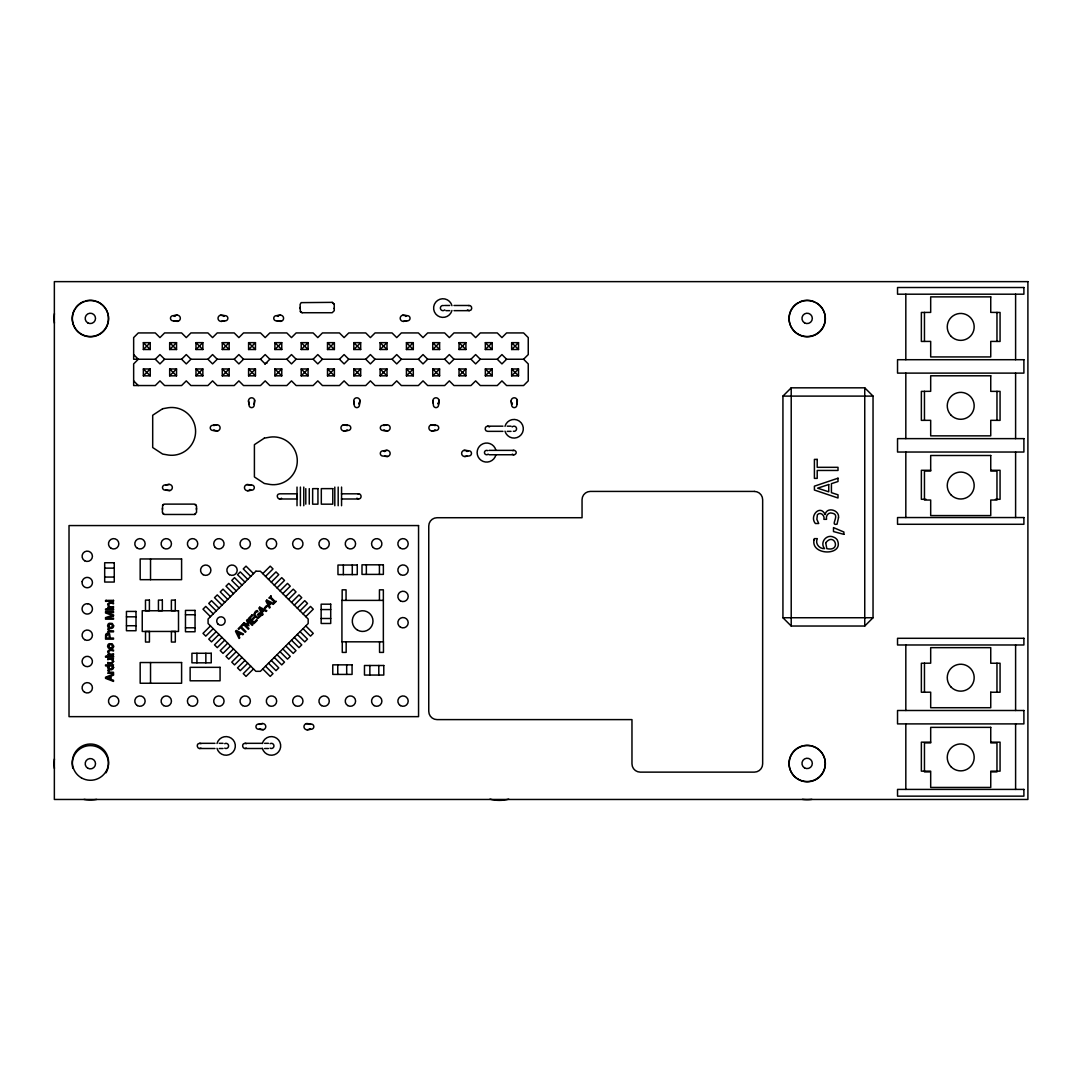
<?xml version="1.0" encoding="UTF-8"?>
<svg xmlns="http://www.w3.org/2000/svg" width="1082" height="1082" viewBox="0 0 1082 1082"><rect width="100%" height="100%" fill="white"/><g stroke="black" fill="none" stroke-linecap="round" stroke-linejoin="round"><path stroke-width="1.5" d="M334.27 304.434L334.27 310.656L332.201 312.725L302.176 312.725L300.377 311.684L300.106 304.434L301.134 302.635L332.201 302.365L334.27 304.434L332.201 302.365M162.449 508.107L162.449 509.446M196.437 509.446L196.451 508.107M300.187 307.396L300.187 308.735M334.189 308.735L334.27 308.059M516.763 404.37L517.264 400.083M162.638 505.145L162.354 512.395L164.423 514.464L194.462 514.477L196.532 512.408L196.532 506.187L194.462 504.117L164.423 504.117L162.638 505.145L163.396 504.388M143.365 349.513L150.236 342.656L150.236 349.513L143.365 349.513L143.365 342.656L150.236 342.656M143.365 375.819L150.236 368.962L150.236 375.819L143.365 375.819L143.365 368.962L150.236 368.962M169.671 349.513L176.542 342.656L176.542 349.513L169.671 349.513L169.671 342.656L176.542 342.656M169.671 375.819L176.542 368.962L176.542 375.819L169.671 375.819L169.671 368.962L176.542 368.962M195.977 349.513L202.848 342.656L202.848 349.513L195.977 349.513L195.977 342.656L202.848 342.656M195.977 375.819L202.848 368.962L202.848 375.819L195.977 375.819L195.977 368.962L202.848 368.962M222.283 349.513L229.154 342.656L229.154 349.513L222.283 349.513L222.283 342.656L229.154 342.656M222.283 375.819L229.154 368.962L229.154 375.819L222.283 375.819L222.283 368.962L229.154 368.962M248.59 349.513L255.46 342.656L255.46 349.513L248.59 349.513L248.59 342.656L255.46 342.656M248.59 375.819L255.46 368.962L255.46 375.819L248.59 375.819L248.59 368.962L255.46 368.962M274.896 349.513L281.766 342.656L281.766 349.513L274.896 349.513L274.896 342.656L281.766 342.656M274.896 375.819L281.766 368.962L281.766 375.819L274.896 375.819L274.896 368.962L281.766 368.962M301.202 349.513L308.072 342.656L308.072 349.513L301.202 349.513L301.202 342.656L308.072 342.656M301.202 375.819L308.072 368.962L308.072 375.819L301.202 375.819L301.202 368.962L308.072 368.962M327.508 349.513L334.379 342.656L334.379 349.513L327.508 349.513L327.508 342.656L334.379 342.656M327.508 375.819L334.379 368.962L334.379 375.819L327.508 375.819L327.508 368.962L334.379 368.962M353.814 349.513L360.685 342.656L360.685 349.513L353.814 349.513L353.814 342.656L360.685 342.656M353.814 375.819L360.685 368.962L360.685 375.819L353.814 375.819L353.814 368.962L360.685 368.962M380.12 349.513L386.991 342.656L386.991 349.513L380.12 349.513L380.12 342.656L386.991 342.656M380.12 375.819L386.991 368.962L386.991 375.819L380.12 375.819L380.12 368.962L386.991 368.962M406.426 349.513L413.297 342.656L413.297 349.513L406.426 349.513L406.426 342.656L413.297 342.656M406.426 375.819L413.297 368.962L413.297 375.819L406.426 375.819L406.426 368.962L413.297 368.962M432.732 349.513L439.603 342.656L439.603 349.513L432.732 349.513L432.732 342.656L439.603 342.656M432.732 375.819L439.603 368.962L439.603 375.819L432.732 375.819L432.732 368.962L439.603 368.962M459.038 349.513L465.909 342.656L465.909 349.513L459.038 349.513L459.038 342.656L465.909 342.656M459.038 375.819L465.909 368.962L465.909 375.819L459.038 375.819L459.038 368.962L465.909 368.962M485.345 349.513L492.215 342.656L492.215 349.513L485.345 349.513L485.345 342.656L492.215 342.656M485.345 375.819L492.215 368.962L492.215 375.819L485.345 375.819L485.345 368.962L492.215 368.962M511.651 349.513L518.521 342.656L518.521 349.513L511.651 349.513L511.651 342.656L518.521 342.656M511.651 375.819L518.521 368.962L518.521 375.819L511.651 375.819L511.651 368.962L518.521 368.962M155.294 359.238L159.96 354.571L164.613 359.238L181.6 359.238L186.266 354.571L190.919 359.238L207.906 359.238L212.572 354.571L217.225 359.238L234.212 359.238L238.879 354.571L243.531 359.238L260.519 359.238L265.185 354.571L269.837 359.238L286.825 359.238L291.491 354.571L296.143 359.238L313.131 359.238L317.797 354.571L322.45 359.238L339.437 359.238L344.103 354.571L348.756 359.238L365.743 359.238L370.409 354.571L375.062 359.238L392.049 359.238L396.715 354.571L401.368 359.238L418.355 359.238L423.021 354.571L427.674 359.238L444.661 359.238L449.328 354.571L453.98 359.238L470.968 359.238L475.634 354.571L480.286 359.238L497.274 359.238L501.94 354.571L506.592 359.238L523.58 359.238L528.246 354.571L528.246 337.598L523.58 332.931L506.592 332.931L501.94 337.598L497.274 332.931L480.286 332.931L475.634 337.598L470.968 332.931L453.98 332.931L449.328 337.598L444.661 332.931L427.674 332.931L423.021 337.598L418.355 332.931L401.368 332.931L396.715 337.598L392.049 332.931L375.062 332.931L370.409 337.598L365.743 332.931L348.756 332.931L344.103 337.598L339.437 332.931L322.45 332.931L317.797 337.598L313.131 332.931L296.143 332.931L291.491 337.598L286.825 332.931L269.837 332.931L265.185 337.598L260.519 332.931L243.531 332.931L238.879 337.598L234.212 332.931L217.225 332.931L212.572 337.598L207.906 332.931L190.919 332.931L186.266 337.598L181.6 332.931L164.613 332.931L159.96 337.598L155.294 332.931L138.307 332.931L133.654 337.598L133.654 359.238L155.294 359.238L159.96 363.904L164.613 359.238M190.919 359.238L186.266 363.904L181.6 359.238M217.225 359.238L212.572 363.904L207.906 359.238M243.531 359.238L238.879 363.904L234.212 359.238M269.837 359.238L265.185 363.904L260.519 359.238M296.143 359.238L291.491 363.904L286.825 359.238M322.45 359.238L317.797 363.904L313.131 359.238M348.756 359.238L344.103 363.904L339.437 359.238M375.062 359.238L370.409 363.904L365.743 359.238M401.368 359.238L396.715 363.904L392.049 359.238M427.674 359.238L423.021 363.904L418.355 359.238M453.98 359.238L449.328 363.904L444.661 359.238M210.476 625.91L202.997 633.376L205.769 636.135L213.235 628.669M262.764 573.622L270.23 566.157L273.002 568.916L265.536 576.381M480.286 359.238L475.634 363.904L470.968 359.238M216.224 631.658L208.758 639.124L211.517 641.897L218.983 634.417M268.512 579.37L275.991 571.905L278.75 574.664L271.284 582.143M221.972 637.406L214.506 644.872L217.266 647.645L224.731 640.179M274.273 585.132L281.739 577.653L284.498 580.425L277.033 587.891M506.592 359.238L501.94 363.904L497.274 359.238M227.72 643.154L220.255 650.634L223.014 653.393L230.493 645.927M280.022 590.88L287.487 583.414L290.26 586.173L282.781 593.639M233.482 648.916L226.003 656.382L228.775 659.141L236.241 651.675M285.77 596.628L293.249 589.163L296.008 591.922L288.542 599.401M239.23 654.664L231.764 662.13L234.524 664.903L241.989 657.423M291.531 602.376L298.997 594.911L301.756 597.67L294.29 605.149M244.978 660.412L237.513 667.892L240.272 670.651L247.751 663.185M297.28 608.138L304.745 600.659L307.504 603.431L300.039 610.897M250.726 666.174L243.261 673.64L246.02 676.399L253.499 668.933M303.028 613.886L310.493 606.42L313.266 609.18L305.787 616.645M782.935 396.107L791.212 387.829L864.748 387.829L873.039 396.107L873.039 617.741L864.748 626.032L791.212 626.032L782.935 617.741L782.935 396.107L873.039 396.107M281.563 498.22C278.074 501.548 274.896 493.987 279.711 493.811L296.914 493.811L296.914 498.991L279.738 498.991M201.009 748.162C197.303 750.299 195.423 743.32 199.71 743.32L214.953 743.32M246.371 748.162C242.666 750.299 240.786 743.32 245.073 743.32L262.466 743.32M194.462 514.477L195.49 514.193M177.218 315.146L173.079 315.673A2.583 2.583 0 0 0 170.483 318.27A2.583 2.583 0 0 0 173.079 320.854L177.218 321.368A3.111 3.111 0 0 0 180.329 318.27A3.111 3.111 0 0 0 177.218 315.16L173.742 315.768A2.583 2.583 0 0 1 174.905 316.431M221.134 321.395L225.272 320.854A2.583 2.583 0 0 0 227.856 318.27A2.583 2.583 0 0 0 225.272 315.673L221.134 315.16A3.111 3.111 0 0 0 218.023 318.284A3.111 3.111 0 0 0 221.134 321.395L224.596 320.772M280.468 315.146L276.329 315.673A2.583 2.583 0 0 0 273.746 318.27A2.583 2.583 0 0 0 276.329 320.854L280.468 321.368A3.111 3.111 0 0 0 283.579 318.27A3.111 3.111 0 0 0 280.468 315.16L277.006 315.768A2.583 2.583 0 0 1 278.169 316.431M403.302 321.395L407.454 320.854A2.583 2.583 0 0 0 410.037 318.27A2.583 2.583 0 0 0 407.454 315.673L403.302 315.16A3.111 3.111 0 0 0 400.205 318.284A3.111 3.111 0 0 0 403.302 321.395L406.778 320.772M216.982 424.739L212.843 425.267A2.583 2.583 0 0 0 210.246 427.863A2.583 2.583 0 0 0 212.843 430.447L216.982 430.974A3.111 3.111 0 0 0 220.092 427.863A3.111 3.111 0 0 0 216.982 424.753L213.506 425.361A2.583 2.583 0 0 1 214.128 425.618M346.903 425.618A2.583 2.583 0 0 1 347.525 425.361L344.062 424.793A3.111 3.111 0 0 0 340.952 427.877A3.111 3.111 0 0 0 344.062 430.988L347.525 430.365A2.583 2.583 0 0 1 346.903 430.109M387.031 424.739L382.893 425.267A2.583 2.583 0 0 0 380.309 427.863A2.583 2.583 0 0 0 382.893 430.447L387.031 430.974A3.111 3.111 0 0 0 390.142 427.863A3.111 3.111 0 0 0 387.031 424.753L383.569 425.361A2.583 2.583 0 0 1 384.191 425.618M431.988 430.961L436.141 430.433A2.583 2.583 0 0 0 438.724 427.836A2.583 2.583 0 0 0 436.141 425.253L431.988 424.739A3.111 3.111 0 0 0 428.891 427.863A3.111 3.111 0 0 0 431.988 430.961L435.464 430.338A2.583 2.583 0 0 1 434.842 430.081M169.238 484.384L165.086 484.925A2.583 2.583 0 0 0 162.503 487.522A2.583 2.583 0 0 0 165.086 490.105L169.238 490.619A3.111 3.111 0 0 0 172.336 487.522A3.111 3.111 0 0 0 169.238 484.411L165.762 485.02A2.583 2.583 0 0 1 166.385 485.277M387.031 450.315L382.893 450.856A2.583 2.583 0 0 0 380.309 453.439A2.583 2.583 0 0 0 382.893 456.036L387.031 456.55A3.111 3.111 0 0 0 390.142 453.439A3.111 3.111 0 0 0 387.031 450.328L383.569 450.937A2.583 2.583 0 0 1 384.732 451.613M247.575 490.728L251.714 490.2A2.583 2.583 0 0 0 254.297 487.603A2.583 2.583 0 0 0 251.714 485.02L247.575 484.506A3.111 3.111 0 0 0 244.464 487.63A3.111 3.111 0 0 0 247.575 490.728L251.038 490.105A2.583 2.583 0 0 1 249.888 489.443M464.746 456.509L468.885 455.968A2.583 2.583 0 0 0 471.482 453.385A2.583 2.583 0 0 0 468.885 450.788L464.746 450.274A3.111 3.111 0 0 0 461.635 453.399A3.111 3.111 0 0 0 464.746 456.509L467.059 456.09M262.683 723.533L258.53 724.061A2.583 2.583 0 0 0 255.947 726.658A2.583 2.583 0 0 0 258.53 729.241L262.683 729.755A3.111 3.111 0 0 0 265.78 726.658A3.111 3.111 0 0 0 262.683 723.547L259.207 724.156A2.583 2.583 0 0 1 259.829 724.413M307.085 729.782L311.224 729.241A2.583 2.583 0 0 0 313.821 726.658A2.583 2.583 0 0 0 311.224 724.061L307.085 723.547A3.111 3.111 0 0 0 303.974 726.671A3.111 3.111 0 0 0 307.085 729.782L310.561 729.16A2.583 2.583 0 0 1 309.925 728.889M468.587 305.57C472.225 304.502 473.037 310.75 469.263 310.656L454.007 310.656M502.941 426.173L487.684 426.173C484.357 426.051 484.357 431.475 487.684 431.353L502.941 431.353M357.98 493.906C361.604 492.837 362.429 499.072 358.642 498.991L341.452 498.991M344.062 430.988L348.201 430.447A2.583 2.583 0 0 0 350.784 427.863A2.583 2.583 0 0 0 348.201 425.267L344.062 424.753M220.322 315.268L224.596 315.768A2.583 2.583 0 0 0 223.447 316.431M178.016 321.273L173.742 320.772M281.279 321.273L277.006 320.772M402.504 315.268L406.778 315.768A2.583 2.583 0 0 0 405.615 316.431M217.78 430.866L213.506 430.365A2.583 2.583 0 0 0 214.128 430.109M343.251 424.861L344.062 424.793M431.191 424.834L435.464 425.334A2.583 2.583 0 0 0 434.842 425.605M387.843 430.866L383.569 430.365A2.583 2.583 0 0 0 384.191 430.109M463.948 450.382L468.222 450.883A2.583 2.583 0 0 0 467.059 451.546M387.843 456.442L384.719 456.131M246.764 484.614L251.038 485.115A2.583 2.583 0 0 0 250.415 485.372M170.036 490.511L165.762 490.011A2.583 2.583 0 0 0 166.385 489.754M306.274 723.655L310.561 724.156A2.583 2.583 0 0 0 309.925 724.413M263.481 729.66L259.207 729.16A2.583 2.583 0 0 0 259.829 728.889M444.486 305.489L449.72 305.489M454.007 305.489L469.263 305.489M445.919 310.656L449.72 310.656M507.228 426.173L511.029 426.173M507.228 431.353L511.029 431.353M489.037 450.369L513.896 450.369M489.037 454.751L513.896 454.751M930.682 470.291L921.364 470.291L921.364 499.289L926.016 499.289M990.747 470.291L1000.066 470.291L1000.066 499.289L995.413 499.289M341.452 493.811L358.642 493.811M104.684 568.131L114.259 568.131M104.684 577.058L114.259 577.058M383.353 600.388L341.926 600.388L341.926 641.815L383.461 641.842L383.461 652.405L379.552 652.405L379.552 641.842M321.151 609.558L330.713 609.558M185.468 614.738L195.044 614.738M126.445 616.821L136.007 616.821M782.935 617.741L873.039 617.741M321.151 618.485L330.713 618.485M126.445 625.734L136.007 625.734M185.468 627.803L195.044 627.803M990.747 692.237L1000.066 692.237L1000.066 663.239L990.747 663.239L990.747 647.658L930.682 647.658L930.682 663.185L921.364 663.239L921.364 692.237L930.682 692.182L930.682 707.723L990.747 707.723L990.747 692.182M930.682 742.157L921.364 742.157L921.364 771.155L930.682 771.155M990.747 742.157L1000.066 742.157L1000.066 771.155L990.747 771.155M219.254 743.32L223.054 743.32M264.617 743.32L268.417 743.32M199.71 748.501L214.953 748.501M219.254 748.501L223.054 748.501M245.073 748.501L262.466 748.501M264.617 748.501L268.417 748.501M469.263 310.656L467.424 309.898M487.684 426.173L489.524 426.93M358.642 498.991L356.817 498.234M245.073 743.32L246.371 743.672M199.71 743.32L201.009 743.672M302.176 312.725L300.377 311.684M512.273 454.115L512.746 454.454A2.367 2.367 0 0 0 515.032 454.454L515.871 453.656A2.11 2.11 0 0 0 515.871 451.465L515.032 450.667A2.367 2.367 0 0 0 512.746 450.667M518.521 349.513L511.651 342.656M492.215 349.513L485.345 342.656M518.521 375.819L511.651 368.962M465.909 349.513L459.038 342.656M492.215 375.819L485.345 368.962M439.603 349.513L432.732 342.656M465.909 375.819L459.038 368.962M413.297 349.513L406.426 342.656M439.603 375.819L432.732 368.962M386.991 349.513L380.12 342.656M413.297 375.819L406.426 368.962M360.685 349.513L353.814 342.656M386.991 375.819L380.12 368.962M334.379 349.513L327.508 342.656M360.685 375.819L353.814 368.962M308.072 349.513L301.202 342.656M334.379 375.819L327.508 368.962M281.766 349.513L274.896 342.656M308.072 375.819L301.202 368.962M255.46 349.513L248.59 342.656M281.766 375.819L274.896 368.962M229.154 349.513L222.283 342.656M255.46 375.819L248.59 368.962M202.848 349.513L195.977 342.656M229.154 375.819L222.283 368.962M176.542 349.513L169.671 342.656M202.848 375.819L195.977 368.962M150.236 349.513L143.365 342.656M176.542 375.819L169.671 368.962M150.236 375.819L143.365 368.962M523.58 359.238L528.246 363.904L528.246 380.878L523.58 385.544L506.592 385.544L501.94 380.878L497.274 385.544L480.286 385.544L475.634 380.878L470.968 385.544L453.98 385.544L449.328 380.878L444.661 385.544L427.674 385.544L423.021 380.878L418.355 385.544L401.368 385.544L396.715 380.878L392.049 385.544L375.062 385.544L370.409 380.878L365.743 385.544L348.756 385.544L344.103 380.878L339.437 385.544L322.45 385.544L317.797 380.878L313.131 385.544L296.143 385.544L291.491 380.878L286.825 385.544L269.837 385.544L265.185 380.878L260.519 385.544L243.531 385.544L238.879 380.878L234.212 385.544L217.225 385.544L212.572 380.878L207.906 385.544L190.919 385.544L186.266 380.878L181.6 385.544L164.613 385.544L159.96 380.878L155.294 385.544L133.654 385.544L133.654 363.904L138.307 359.238L133.654 354.571M133.654 380.878L138.307 385.544M195.49 504.388L196.261 505.159M253.499 573.622L246.02 566.143L243.261 568.916L250.726 576.381M305.787 625.91L313.253 633.376L310.493 636.135L303.028 628.669M247.751 579.37L240.272 571.905L237.513 574.664L244.978 582.13M300.039 631.658L307.504 639.124L304.745 641.897L297.266 634.417M241.989 585.119L234.524 577.653L231.764 580.412L239.23 587.878M294.277 637.406L301.756 644.872L298.984 647.645L291.518 640.179M236.241 590.867L228.775 583.401L226.003 586.16L233.482 593.639M288.529 643.154L295.995 650.634L293.236 653.393L285.77 645.927M230.493 596.628L223.014 589.149L220.255 591.922L227.72 599.387M282.781 648.916L290.247 656.382L287.487 659.141L280.008 651.675M224.731 602.376L217.266 594.911L214.506 597.67L221.972 605.136M277.033 654.664L284.498 662.13L281.726 664.903L274.26 657.423M218.983 608.125L211.517 600.659L208.758 603.418L216.224 610.897M271.271 660.412L278.75 667.892L275.978 670.651L268.512 663.185M213.235 613.873L205.769 606.407L202.997 609.18L210.476 616.645M265.523 666.174L272.989 673.64L270.23 676.399L262.764 668.933M162.638 513.436L163.396 514.193M511.137 400.895L511.678 405.033A2.583 2.583 0 0 0 514.261 407.63A2.583 2.583 0 0 0 516.858 405.033L517.372 400.895A3.111 3.111 0 0 0 514.248 397.784A3.111 3.111 0 0 0 511.137 400.895L511.759 404.37A2.583 2.583 0 0 1 512.435 403.207M432.841 400.895L433.382 405.033A2.583 2.583 0 0 0 435.965 407.63A2.583 2.583 0 0 0 438.548 405.033L439.076 400.895A3.111 3.111 0 0 0 435.951 397.784A3.111 3.111 0 0 0 432.841 400.895L433.26 403.207M353.719 400.895L354.247 405.033A2.583 2.583 0 0 0 356.844 407.63A2.583 2.583 0 0 0 359.427 405.033L359.941 400.895A3.111 3.111 0 0 0 356.817 397.784A3.111 3.111 0 0 0 353.719 400.895L354.341 404.37M248.495 400.895L249.022 405.033A2.583 2.583 0 0 0 251.619 407.63A2.583 2.583 0 0 0 254.202 405.033L254.716 400.895A3.111 3.111 0 0 0 251.592 397.784A3.111 3.111 0 0 0 248.495 400.895L249.117 404.37A2.583 2.583 0 0 1 249.374 403.735M438.967 400.083L438.467 404.37A2.583 2.583 0 0 0 437.791 403.207M359.846 400.083L359.346 404.37A2.583 2.583 0 0 0 358.669 403.207M254.622 400.083L254.121 404.37A2.583 2.583 0 0 0 253.851 403.735M1015.606 294.196L1015.606 359.711M1015.606 373.114L1015.606 438.629M1015.606 452.033L1015.606 517.548M1015.606 644.98L1015.606 710.495M1015.606 723.899L1015.606 789.414M996.968 312.4L996.968 341.398M996.968 391.319L996.968 420.316M996.968 663.185L996.968 692.182M924.461 312.4L924.461 341.398M924.461 391.319L924.461 420.316M924.461 663.185L924.461 692.182M905.823 294.196L905.823 359.711M905.823 373.114L905.823 438.629M905.823 452.033L905.823 517.548M905.823 644.98L905.823 710.495M905.823 723.899L905.823 789.414M864.748 387.829L864.748 626.032M791.212 387.829L791.212 626.032M383.353 641.815L383.353 589.825L379.444 589.825L379.444 600.388M379.417 564.818L379.417 574.393M378.795 665.498L378.795 675.06M369.868 665.498L369.868 675.06M366.352 564.818L366.352 574.393M352.272 565.034L352.272 574.596M346.686 664.848L346.686 674.411M346.172 641.842L346.172 652.405L342.264 652.405L342.264 641.842M346.064 600.388L346.064 589.825L342.155 589.825L342.155 600.388M343.346 565.034L343.346 574.596M341.56 487.076L341.56 505.727M338.179 487.076L338.179 505.727M337.76 664.848L337.76 674.411M334.811 487.076L334.811 505.727M309.263 488.631L309.263 504.171M305.8 488.631L305.8 504.171M303.772 487.076L303.772 505.727M300.404 487.076L300.404 505.727M297.023 487.076L297.023 505.727M205.85 653.271L205.85 662.833M196.924 653.271L196.924 662.833M150.533 558.961L150.533 579.682M150.533 662.536L150.533 683.242M495.854 455.022A9.522 9.522 0 0 1 481.192 460.364A9.522 9.522 0 0 1 481.192 444.756A9.522 9.522 0 0 1 495.854 450.098M488.198 454.115A2.191 2.191 0 0 1 485.25 454.237A2.191 2.191 0 0 1 484.858 451.302A2.191 2.191 0 0 1 487.752 450.667M504.996 426.349A9.319 9.319 0 0 1 519.346 421.128A9.319 9.319 0 0 1 519.346 436.398A9.319 9.319 0 0 1 504.996 431.177M512.165 426.93A2.583 2.583 0 0 1 516.493 428.093A2.583 2.583 0 0 1 513.328 431.258M217.009 743.496A9.319 9.319 0 0 1 231.359 738.276A9.319 9.319 0 0 1 231.359 753.545A9.319 9.319 0 0 1 217.009 748.325M224.718 743.672A2.583 2.583 0 0 1 228.6 745.917A2.583 2.583 0 0 1 224.718 748.162M811.879 799.355A36.247 36.247 0 0 1 802.411 799.355M811.838 745.904A18.123 18.123 0 0 1 821.982 773.806A18.123 18.123 0 0 1 792.294 773.806A18.123 18.123 0 0 1 802.452 745.904M803.994 745.566A18.123 18.123 0 0 1 810.296 745.566M451.951 310.48A9.319 9.319 0 0 1 437.601 315.714A9.319 9.319 0 0 1 437.601 300.431A9.319 9.319 0 0 1 451.951 305.665M444.783 309.898A2.583 2.583 0 0 1 440.455 308.749A2.583 2.583 0 0 1 443.62 305.57M264.82 364.025A3.111 3.111 0 0 1 267.011 363.119M508.716 799.152A36.247 36.247 0 0 1 489.957 799.152M816.207 302.69A18.123 18.123 0 0 1 821.022 330.037A18.123 18.123 0 0 1 793.255 330.037A18.123 18.123 0 0 1 798.083 302.69M799.476 301.959A18.123 18.123 0 0 1 814.8 301.959M262.371 743.496A9.319 9.319 0 0 1 276.721 738.276A9.319 9.319 0 0 1 276.721 753.545A9.319 9.319 0 0 1 262.371 748.325M270.081 743.672A2.583 2.583 0 0 1 273.962 745.917A2.583 2.583 0 0 1 270.081 748.162M96.65 799.422A36.247 36.247 0 0 1 84.044 799.422M54.411 768.45A36.247 36.247 0 0 1 54.411 758.996M72.846 768.409A18.123 18.123 0 0 1 92.714 745.755A18.123 18.123 0 0 1 106.05 772.791M54.411 323.112A36.247 36.247 0 0 1 54.411 313.645M96.541 301.351A18.123 18.123 0 0 1 106.996 325.56A18.123 18.123 0 0 1 82.218 334.581A18.123 18.123 0 0 1 74.658 309.317M75.497 307.991A18.123 18.123 0 0 1 84.153 301.351M85.654 300.877A18.123 18.123 0 0 1 95.04 300.877M255.082 612.926L255.068 615.374L257.922 617.484L260.694 615.509L259.315 614.13L258.084 615.36L257.462 614.738L259.396 612.804L261.722 615.131L257.881 618.498L254.54 616.456L253.783 614.4L255.447 611.344L257.097 610.532L257.949 611.398L255.082 612.926M814.043 539.837C810.594 555.891 844.677 556.053 837.252 539.932A7.506 7.506 0 0 0 833.722 537.186C826.594 533.602 819.426 542.555 824.592 548.642C819.358 548.953 814.827 543.61 817.329 538.633L814.3 538.633L814.043 539.837M838.509 517.71L837.049 524.161C829.434 526.123 840.43 515.14 832.91 513.368C828.934 511.583 825.485 515.343 826.54 519.333L823.902 519.333C825.093 515.546 820.372 511.286 817.397 514.707L816.869 519.306L818.722 523.512L815.382 523.512C808.984 515.938 820.359 503.887 825.133 514.626C826.553 506.295 839.754 509.974 838.509 517.71M105.63 634.918L105.549 639.137L113.515 639.137L113.515 638.082L110.269 638.082L109.566 633.714A2.38 2.38 0 0 0 108.349 633.105L106.334 633.579L105.63 634.918M82.178 581.561L82.083 582.914A5.18 5.18 0 0 0 86.235 587.661L87.574 587.742A5.18 5.18 0 0 0 92.322 583.59L92.416 582.251A5.18 5.18 0 0 0 88.264 577.504L86.925 577.409A5.18 5.18 0 0 0 82.178 581.561M106.563 635.066L106.496 638.082L109.336 638.082L108.957 634.579L106.563 635.066M113.637 625.802L113.448 626.897A2.421 2.421 0 0 1 112.433 628.087C109.958 629.738 106.225 627.005 108.051 624.26A2.516 2.516 0 0 1 109.323 623.286L112.298 623.435L113.637 625.802M113.637 646.197L113.448 647.293A2.421 2.421 0 0 1 112.433 648.483C109.958 650.133 106.225 647.401 108.051 644.656A2.516 2.516 0 0 1 109.323 643.682L112.298 643.831L113.637 646.197M107.659 604.324L108.565 606.65L107.74 607.529L113.515 607.529L113.515 606.556C107.605 609.22 106.929 600.929 113.515 603.824L113.515 602.85L109.011 602.904L107.659 604.324M107.659 651.499L108.565 653.839L107.74 654.718L113.515 654.718L113.515 653.744C107.605 656.409 106.929 648.118 113.515 651.012L113.515 650.039L109.011 650.093L107.659 651.499M112.839 625.802C107.984 631.861 107.943 619.756 112.839 625.802M112.839 646.197C107.984 652.243 107.943 640.152 112.839 646.197M113.637 661.427L112.23 663.334L107.74 663.388L107.74 662.414C114.327 665.132 113.718 657.166 107.74 659.695L107.74 658.722L113.515 658.722L112.663 659.587L113.637 661.427M825.701 542.826L826.837 548.642C841.891 551.969 834.344 531.641 825.701 542.826M108.457 667.053C111.933 673.193 114.611 662.143 108.457 667.053M113.637 667.432C113.583 670.691 107.673 670.772 107.618 667.472A1.921 1.921 0 0 1 108.092 666.174L105.549 665.876L105.549 664.903L113.515 664.903L112.785 665.809L113.637 667.432M108.673 629.413L109.35 630.711L113.515 630.874L113.515 631.861L107.74 631.861L108.619 630.982L107.93 628.723L108.673 629.413M108.673 670.826L109.35 672.125L113.515 672.287L113.515 673.274L107.74 673.274L108.619 672.395L107.93 670.137L108.673 670.826M255.893 571.228L208.082 619.039L208.082 623.516L255.893 671.327L260.37 671.327L308.181 623.516L308.181 619.039L260.37 571.228L255.893 571.228M236.403 630.495L235.538 631.374L239.068 638.502L239.785 637.785L238.77 635.81L240.813 633.768L242.787 634.782L243.531 634.025L236.403 630.495M242.449 624.449L238.162 628.737L238.797 629.372L240.583 627.587L245.289 632.28L245.993 631.577L241.286 626.87L243.085 625.085L242.449 624.449M243.95 622.948L242.99 623.922L248.319 629.251L248.982 628.588L244.383 623.989L248.887 625.734L247.589 620.798L252.174 625.382L252.89 624.679L247.562 619.35L246.574 620.338L248.251 624.585L243.95 622.948M251.971 614.941L248.644 618.268L253.972 623.597L257.3 620.27L256.664 619.634L254.04 622.258L252.065 620.284L254.513 617.836L253.878 617.2L251.43 619.648L249.969 618.187L252.593 615.563L251.971 614.941M259.734 607.164L258.869 608.043L262.399 615.171L263.115 614.454L262.101 612.48L264.143 610.437L266.118 611.452L266.862 610.694L259.734 607.164M266.794 600.104L265.915 600.983L269.459 608.111L270.175 607.394L269.161 605.42L271.203 603.391L273.178 604.392L273.922 603.648L266.794 600.104M270.96 595.952L268.891 598.021L270.108 597.873L274.355 602.119L274.219 603.35L276.289 601.281L275.058 601.416L270.825 597.169L270.96 595.952M266.51 605.744L264.495 607.759L265.144 608.409L267.159 606.393L266.51 605.744M240.015 633.362L238.365 635.012L236.674 631.672L240.015 633.362M263.345 610.032L261.695 611.682L260.005 608.341L263.345 610.032M270.405 602.972L268.755 604.622L267.065 601.281L270.405 602.972M162.638 408.726L152.697 415.245L152.697 447.542L162.638 454.061L168.508 455.076A23.899 23.899 0 0 0 195.599 431.393A23.899 23.899 0 0 0 168.508 407.698L162.638 408.726M264.333 438.142L254.405 444.661L254.405 476.959L264.333 483.478L270.216 484.493A23.899 23.899 0 0 0 297.293 460.81A23.899 23.899 0 0 0 270.216 437.114L264.333 438.142M113.515 673.978L105.549 677.237L105.549 678.36L113.515 681.417L113.515 680.308L111.094 679.428L111.094 676.101L113.515 675.168L113.515 673.978M110.242 676.426L106.388 677.819L110.242 679.131L110.242 676.426M113.515 615.861L106.739 618.16L113.515 618.16L113.515 619.175L105.549 619.175L105.549 617.592L112.366 615.32L105.549 612.994L105.549 611.587L113.515 611.587L113.515 612.601L106.847 612.601L113.515 614.914L113.515 615.861M838.009 478.203L814.408 486.17L814.408 490.038L838.009 497.99L838.009 494.812L831.422 492.675L831.422 483.654L838.009 481.517L838.009 478.203M828.744 484.533L817.613 488.171L828.744 491.81L828.744 484.533M87.764 603.729L86.425 603.77A5.18 5.18 0 0 0 82.097 608.368L82.137 609.721A5.18 5.18 0 0 0 86.736 614.035L88.075 613.994A5.18 5.18 0 0 0 92.403 609.409L92.362 608.057A5.18 5.18 0 0 0 87.764 603.729M1027.9 281.631L54.357 281.631L54.357 799.463L1027.9 799.463L1027.9 281.631M1023.897 287.514L897.533 287.514L897.533 294.196L1023.897 294.196L1023.897 287.514M990.747 296.874L930.682 296.874L930.682 312.4L921.364 312.455L921.364 341.452L930.682 341.398L930.682 356.938L990.747 356.938L990.747 341.398L1000.066 341.452L1000.066 312.455L990.747 312.4L990.747 296.874M1023.897 359.711L897.533 359.711L897.533 373.114L1023.897 373.114L1023.897 359.711M990.747 375.792L930.682 375.792L930.682 391.319L921.364 391.373L921.364 420.371L930.682 420.316L930.682 435.857L990.747 435.857L990.747 420.316L1000.066 420.371L1000.066 391.373L990.747 391.373L990.747 375.792M1023.897 438.629L897.533 438.629L897.533 452.033L1023.897 452.033L1023.897 438.629M990.747 455.495L930.682 455.495L930.682 471.035L924.461 471.035L924.461 500.033L930.682 500.033L930.682 515.573L990.747 515.573L990.747 500.033L996.968 500.033L996.968 471.035L990.747 471.035L990.747 455.495M817.208 459.39L814.408 459.39L814.408 478.379L817.208 478.379L817.208 470.454L838.009 470.454L838.009 467.316L817.208 467.316L817.208 459.39M317.946 488.631L312.644 488.631L312.644 504.171L317.946 504.171L317.946 488.631M332.783 488.631L321.313 488.631L321.313 504.171L332.783 504.171L332.783 488.631M754.384 491.417L590.326 491.417A8.291 8.291 0 0 0 582.048 499.708L582.048 517.723L437.047 517.723A8.291 8.291 0 0 0 428.756 526.014L428.756 711.334A8.291 8.291 0 0 0 437.047 719.611L631.969 719.611L631.969 763.838A8.291 8.291 0 0 0 640.246 772.129L754.384 772.129A8.291 8.291 0 0 0 762.661 763.838L762.661 499.708A8.291 8.291 0 0 0 754.384 491.417M1023.897 517.548L897.533 517.548L897.533 524.283L1023.897 524.283L1023.897 517.548M418.558 525.568L69.018 525.568L69.018 716.649L418.558 716.649L418.558 525.568M181.6 558.961L140.173 558.961L140.173 579.682L181.6 579.682L181.6 558.961M114.259 562.748L104.684 562.748L104.684 582.048L114.259 582.048L114.259 562.748M383.366 564.818L361.997 564.818L361.997 574.393L383.366 574.393L383.366 564.818M357.263 565.034L337.963 565.034L337.963 574.596L357.263 574.596L357.263 565.034M149.397 600.104L145.488 600.104L145.488 610.667L149.397 610.667L149.397 600.104M162.341 600.104L158.432 600.104L158.432 610.667L162.341 610.667L162.341 600.104M175.284 600.104L171.375 600.104L171.375 610.667L175.284 610.667L175.284 600.104M106.672 600.375L105.549 600.375L105.549 601.349L106.672 601.349L106.672 600.375M113.515 600.375L107.74 600.375L107.74 601.349L113.515 601.349L113.515 600.375M330.713 604.175L321.151 604.175L321.151 623.475L330.713 623.475L330.713 604.175M106.672 609.017L105.549 609.017L105.549 610.005L106.672 610.005L106.672 609.017M113.515 609.017L107.74 609.017L107.74 610.005L113.515 610.005L113.515 609.017M195.044 610.397L185.468 610.397L185.468 631.766L195.044 631.766L195.044 610.397M178.503 610.748L142.242 610.748L142.242 631.455L178.503 631.455L178.503 610.748M136.007 611.425L126.445 611.425L126.445 630.725L136.007 630.725L136.007 611.425M149.424 631.482L145.515 631.482L145.515 642.045L149.424 642.045L149.424 631.482M175.311 631.482L171.402 631.482L171.402 642.045L175.311 642.045L175.311 631.482M1023.897 638.299L897.533 638.299L897.533 644.98L1023.897 644.98L1023.897 638.299M211.247 653.271L191.933 653.271L191.933 662.833L211.247 662.833L211.247 653.271M106.672 656.206L105.549 656.206L105.549 657.18L106.672 657.18L106.672 656.206M113.515 656.206L107.74 656.206L107.74 657.18L113.515 657.18L113.515 656.206M181.6 662.536L140.173 662.536L140.173 683.242L181.6 683.242L181.6 662.536M352.069 664.848L332.769 664.848L332.769 674.411L352.069 674.411L352.069 664.848M383.785 665.498L364.472 665.498L364.472 675.06L383.785 675.06L383.785 665.498M220.065 667.337L190.134 667.337L190.134 680.794L220.065 680.794L220.065 667.337M1023.897 710.495L897.533 710.495L897.533 723.899L1023.897 723.899L1023.897 710.495M990.747 727.361L930.682 727.361L930.682 742.901L924.461 742.901L924.461 771.899L930.682 771.899L930.682 787.439L990.747 787.439L990.747 771.899L996.968 771.899L996.968 742.901L990.747 742.901L990.747 727.361M1023.897 789.414L897.533 789.414L897.533 796.149L1023.897 796.149L1023.897 789.414M843.879 534.346L833.492 531.56L833.492 527.597L843.879 532.033L843.879 534.346M81.393 334.379A18.123 18.123 0 0 0 108.579 318.676A18.123 18.123 0 0 0 81.393 302.987A18.123 18.123 0 0 0 81.393 334.379M798.191 334.379A18.123 18.123 0 0 0 825.377 318.676A18.123 18.123 0 0 0 798.191 302.987A18.123 18.123 0 0 0 798.191 334.379M798.191 779.365A18.11 18.11 0 0 0 825.377 763.676A18.11 18.11 0 0 0 798.191 747.987A18.11 18.11 0 0 0 798.191 779.365M81.393 777.85A18.123 18.123 0 0 0 108.579 762.161A18.123 18.123 0 0 0 81.393 746.458A18.123 18.123 0 0 0 81.393 777.85M804.548 767.895A5.18 5.18 0 0 0 812.325 763.419A5.18 5.18 0 0 0 804.548 758.928A5.18 5.18 0 0 0 804.548 767.895M84.666 560.76A5.18 5.18 0 0 0 92.43 556.27A5.18 5.18 0 0 0 84.666 551.793A5.18 5.18 0 0 0 84.666 560.76M321.516 705.599A5.18 5.18 0 0 0 329.293 701.109A5.18 5.18 0 0 0 321.516 696.632A5.18 5.18 0 0 0 321.516 705.599M268.904 705.599A5.18 5.18 0 0 0 276.681 701.109A5.18 5.18 0 0 0 268.904 696.632A5.18 5.18 0 0 0 268.904 705.599M216.292 705.599A5.18 5.18 0 0 0 224.069 701.109A5.18 5.18 0 0 0 216.292 696.632A5.18 5.18 0 0 0 216.292 705.599M400.435 705.599A5.18 5.18 0 0 0 408.212 701.109A5.18 5.18 0 0 0 400.435 696.632A5.18 5.18 0 0 0 400.435 705.599M374.129 705.599A5.18 5.18 0 0 0 381.905 701.109A5.18 5.18 0 0 0 374.129 696.632A5.18 5.18 0 0 0 374.129 705.599M347.822 705.599A5.18 5.18 0 0 0 355.599 701.109A5.18 5.18 0 0 0 347.822 696.632A5.18 5.18 0 0 0 347.822 705.599M295.21 705.599A5.18 5.18 0 0 0 302.987 701.109A5.18 5.18 0 0 0 295.21 696.632A5.18 5.18 0 0 0 295.21 705.599M188.917 704.774A5.18 5.18 0 0 0 197.587 702.448A5.18 5.18 0 0 0 191.244 696.105A5.18 5.18 0 0 0 188.917 704.774M163.68 705.599A5.18 5.18 0 0 0 171.456 701.109A5.18 5.18 0 0 0 163.68 696.632A5.18 5.18 0 0 0 163.68 705.599M242.598 705.599A5.18 5.18 0 0 0 250.375 701.109A5.18 5.18 0 0 0 242.598 696.632A5.18 5.18 0 0 0 242.598 705.599M400.435 548.276A5.18 5.18 0 0 0 408.212 543.786A5.18 5.18 0 0 0 400.435 539.309A5.18 5.18 0 0 0 400.435 548.276M373.06 547.451A5.18 5.18 0 0 0 381.73 545.125A5.18 5.18 0 0 0 375.386 538.795A5.18 5.18 0 0 0 373.06 547.451M294.223 547.533A5.18 5.18 0 0 0 302.838 545.017A5.18 5.18 0 0 0 296.346 538.822A5.18 5.18 0 0 0 294.223 547.533M347.822 548.276A5.18 5.18 0 0 0 355.599 543.786A5.18 5.18 0 0 0 347.822 539.309A5.18 5.18 0 0 0 347.822 548.276M321.516 548.276A5.18 5.18 0 0 0 329.293 543.786A5.18 5.18 0 0 0 321.516 539.309A5.18 5.18 0 0 0 321.516 548.276M268.904 548.276A5.18 5.18 0 0 0 276.681 543.786A5.18 5.18 0 0 0 268.904 539.309A5.18 5.18 0 0 0 268.904 548.276M203.145 574.691A5.18 5.18 0 0 0 210.909 570.2A5.18 5.18 0 0 0 203.145 565.71A5.18 5.18 0 0 0 203.145 574.691M229.452 574.691A5.18 5.18 0 0 0 237.215 570.2A5.18 5.18 0 0 0 229.452 565.71A5.18 5.18 0 0 0 229.452 574.691M189.986 548.276A5.18 5.18 0 0 0 197.763 543.786A5.18 5.18 0 0 0 189.986 539.309A5.18 5.18 0 0 0 189.986 548.276M163.68 548.276A5.18 5.18 0 0 0 171.456 543.786A5.18 5.18 0 0 0 163.68 539.309A5.18 5.18 0 0 0 163.68 548.276M215.223 547.451A5.18 5.18 0 0 0 223.893 545.125A5.18 5.18 0 0 0 217.55 538.795A5.18 5.18 0 0 0 215.223 547.451M242.598 548.276A5.18 5.18 0 0 0 250.375 543.786A5.18 5.18 0 0 0 242.598 539.309A5.18 5.18 0 0 0 242.598 548.276M111.067 705.599A5.18 5.18 0 0 0 118.844 701.109A5.18 5.18 0 0 0 111.067 696.632A5.18 5.18 0 0 0 111.067 705.599M84.531 692.21A5.18 5.18 0 0 0 92.43 687.949A5.18 5.18 0 0 0 84.788 683.242A5.18 5.18 0 0 0 84.531 692.21M84.666 639.678A5.18 5.18 0 0 0 92.43 635.188A5.18 5.18 0 0 0 84.666 630.711A5.18 5.18 0 0 0 84.666 639.678M83.584 665.159A5.18 5.18 0 0 0 92.254 662.833A5.18 5.18 0 0 0 85.911 656.49A5.18 5.18 0 0 0 83.584 665.159M137.373 705.599A5.18 5.18 0 0 0 145.15 701.109A5.18 5.18 0 0 0 137.373 696.632A5.18 5.18 0 0 0 137.373 705.599M137.373 548.276A5.18 5.18 0 0 0 145.15 543.786A5.18 5.18 0 0 0 137.373 539.309A5.18 5.18 0 0 0 137.373 548.276M111.067 548.276A5.18 5.18 0 0 0 118.844 543.786A5.18 5.18 0 0 0 111.067 539.309A5.18 5.18 0 0 0 111.067 548.276M400.435 627.195A5.18 5.18 0 0 0 408.212 622.705A5.18 5.18 0 0 0 400.435 618.228A5.18 5.18 0 0 0 400.435 627.195M400.435 574.583A5.18 5.18 0 0 0 408.212 570.092A5.18 5.18 0 0 0 400.435 565.615A5.18 5.18 0 0 0 400.435 574.583M400.435 600.889A5.18 5.18 0 0 0 408.212 596.398A5.18 5.18 0 0 0 400.435 591.922A5.18 5.18 0 0 0 400.435 600.889M357.452 630.076A10.36 10.36 0 0 0 372.992 621.109A10.36 10.36 0 0 0 357.452 612.142A10.36 10.36 0 0 0 357.452 630.076M218.077 624.152A4.22 4.22 0 0 0 225.056 621.974A4.22 4.22 0 0 0 219.673 617.01A4.22 4.22 0 0 0 218.077 624.152M804.548 322.869A5.18 5.18 0 0 0 812.325 318.379A5.18 5.18 0 0 0 804.548 313.902A5.18 5.18 0 0 0 804.548 322.869M87.764 768.206A5.18 5.18 0 0 0 95.527 763.716A5.18 5.18 0 0 0 87.764 759.239A5.18 5.18 0 0 0 87.764 768.206M87.764 322.869A5.18 5.18 0 0 0 95.527 318.379A5.18 5.18 0 0 0 87.764 313.902A5.18 5.18 0 0 0 87.764 322.869M951.2 336.421A13.457 13.457 0 0 0 973.719 330.389A13.457 13.457 0 0 0 957.232 313.902A13.457 13.457 0 0 0 951.2 336.421M951.2 495.056A13.457 13.457 0 0 0 973.719 489.023A13.457 13.457 0 0 0 957.232 472.536A13.457 13.457 0 0 0 951.2 495.056M951.2 415.339A13.457 13.457 0 0 0 973.719 409.307A13.457 13.457 0 0 0 957.232 392.82A13.457 13.457 0 0 0 951.2 415.339M951.2 766.922A13.457 13.457 0 0 0 973.719 760.889A13.457 13.457 0 0 0 957.232 744.402A13.457 13.457 0 0 0 951.2 766.922M951.2 687.205A13.457 13.457 0 0 0 973.719 681.173A13.457 13.457 0 0 0 957.232 664.686A13.457 13.457 0 0 0 951.2 687.205"/></g></svg>
